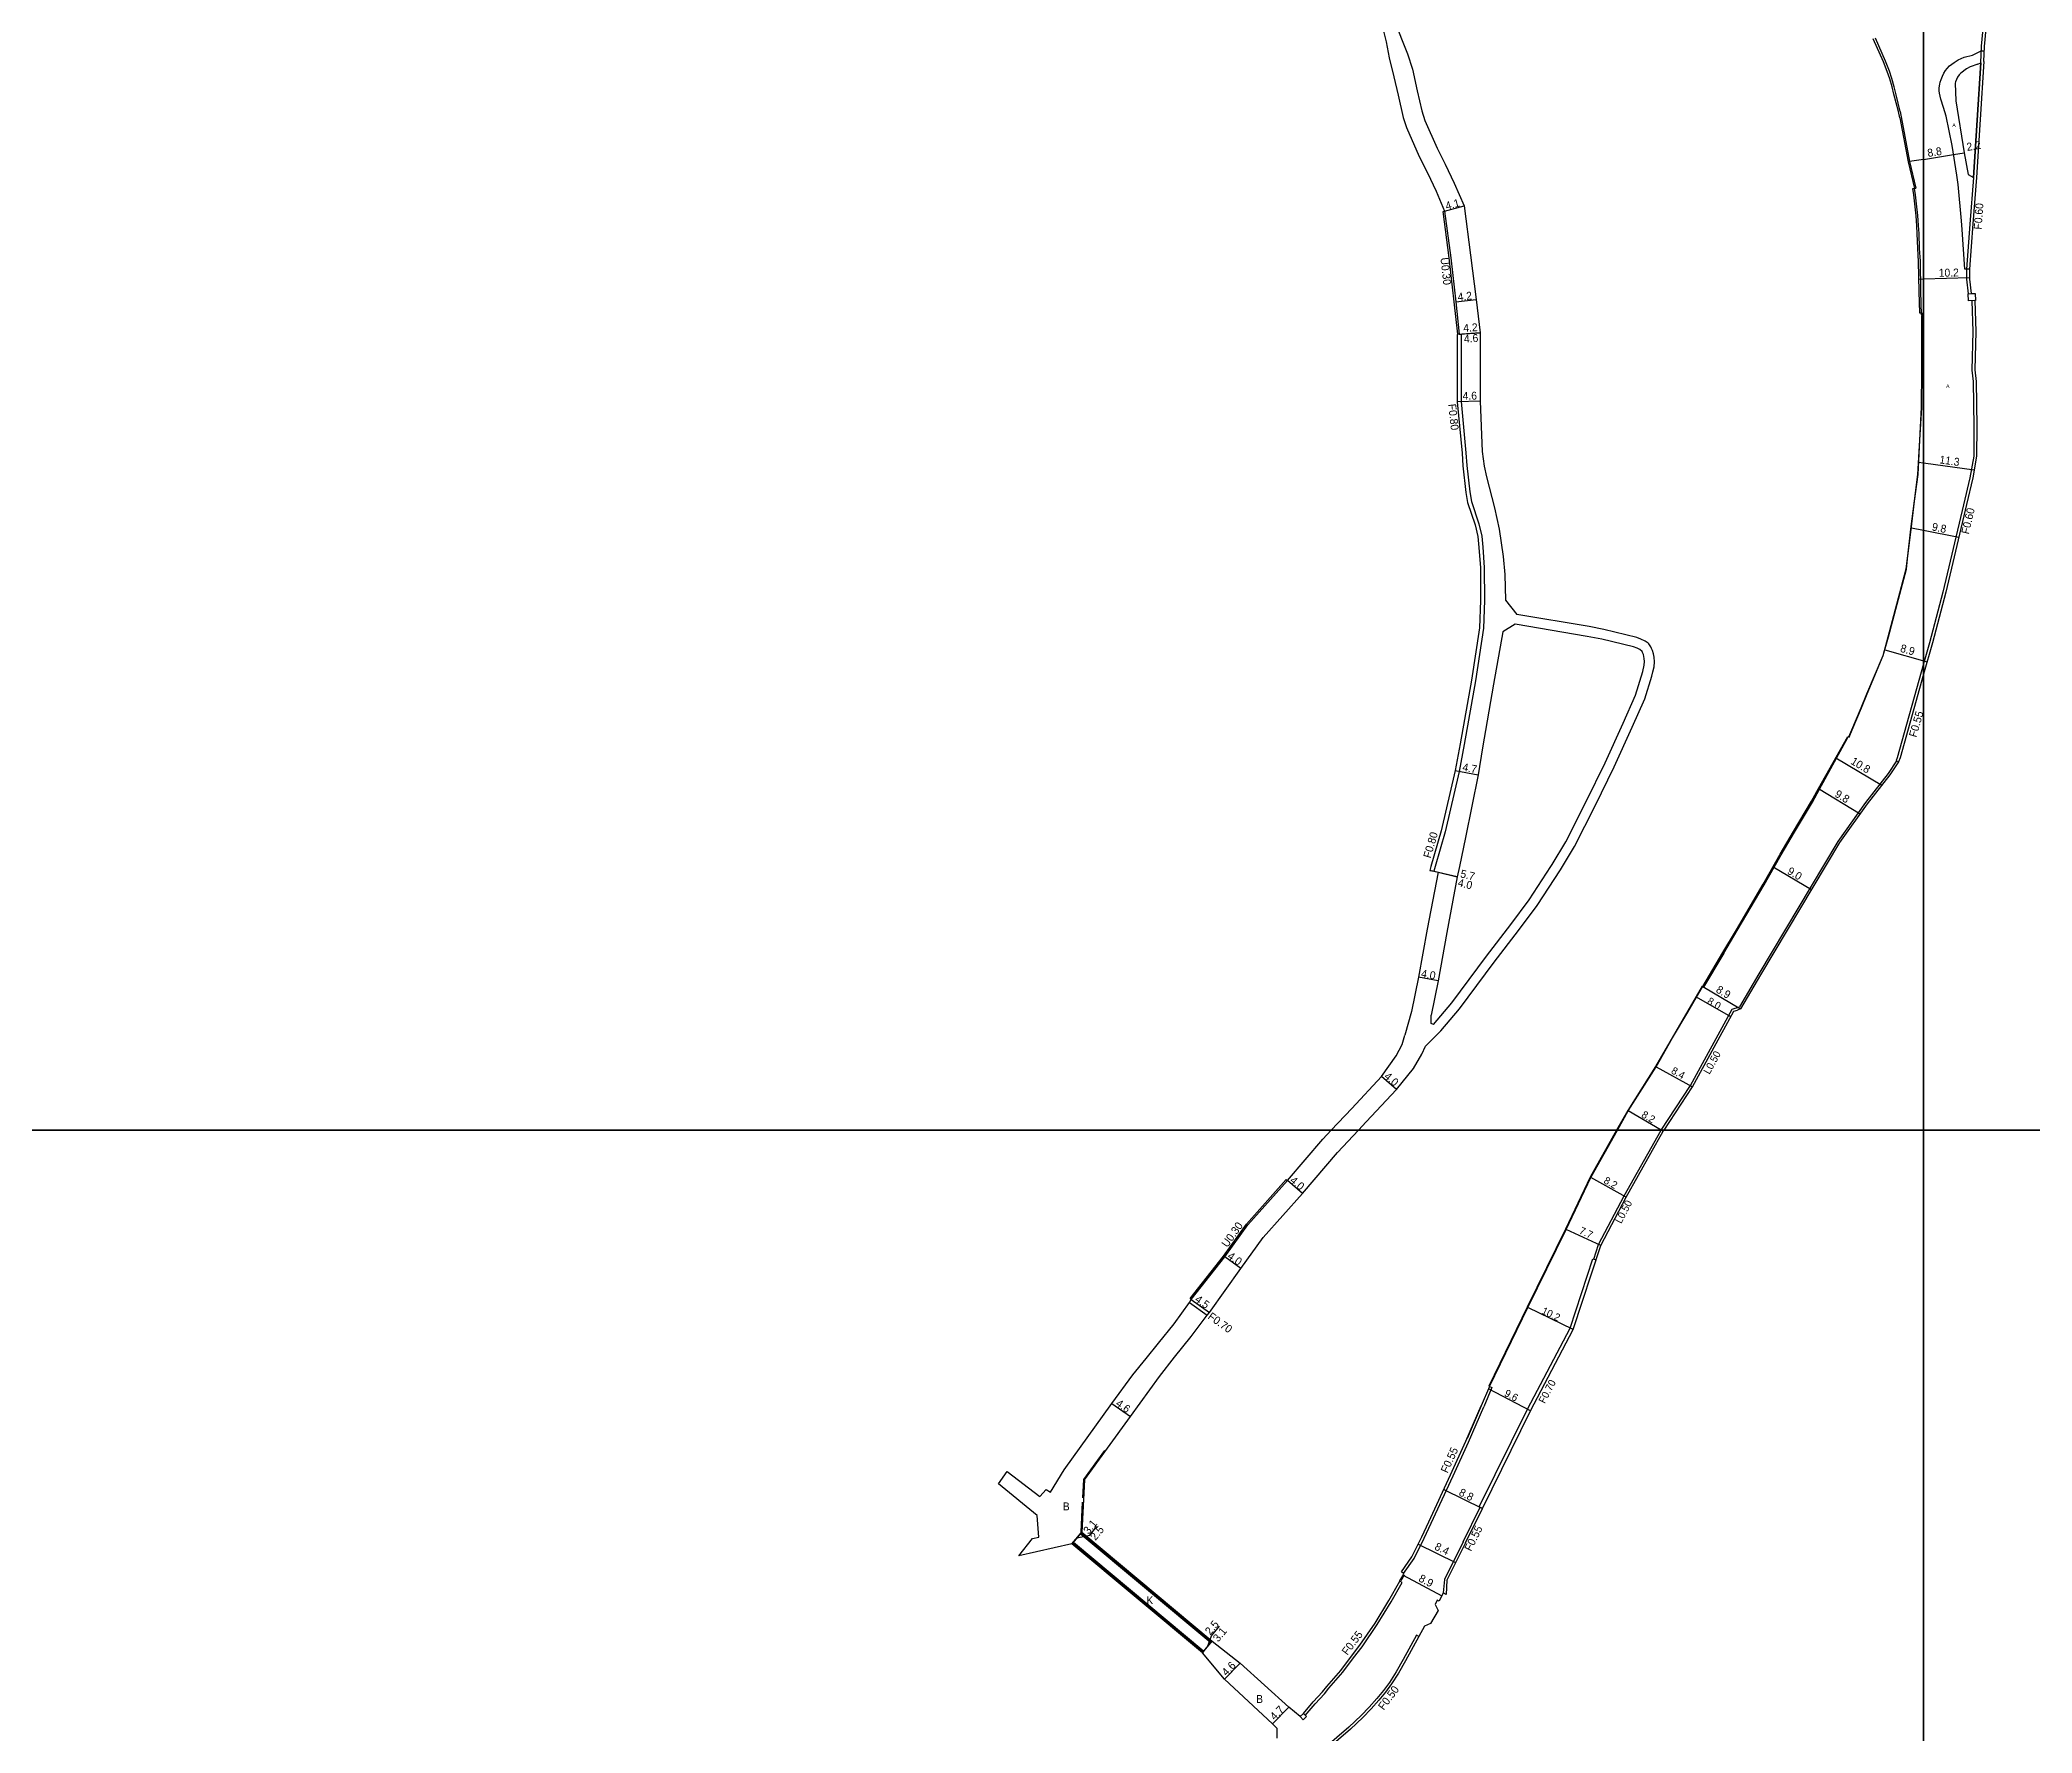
# Model space of a CAD drawing. Header units: metres. Extents: x -24000 to -21600, y -102000 to -99000.
# Drawn here: x -23581 to -23178, y -101522 to -101179.4 of the extents above; entities that cross this region are included whole.
import ezdxf

# ---------------------------------------------------------------- set-up
doc = ezdxf.new("R2010")
doc.units = ezdxf.units.M
doc.header["$LTSCALE"] = 2.5
for name, color, linetype in [('側溝・桝', 7, 'Continuous'), ('図郭', 7, 'Continuous'), ('幅員', 7, 'Continuous'), ('植栽', 7, 'Continuous'), ('歩道・分離帯・安全施設', 7, 'Continuous'), ('舗装', 7, 'Continuous'), ('道路', 7, 'Continuous')]:
    doc.layers.add(name, color=color, linetype=linetype)
doc.styles.get("Standard").update_dxf_attribs({"font": ''})
doc.styles.add('YOKO_DECO', font='')
doc.styles.get('Standard').set_extended_font_data('@MS PGothic')
doc.styles.get('YOKO_DECO').set_extended_font_data('MS PGothic')

msp = doc.modelspace()

# ---------------------------------------------------------------- linework, layer by layer
at = {"layer": '側溝・桝'}
for points in [[(-23188.43, -101184.07), (-23188.32, -101180.73), (-23187.21, -101169.21), (-23186.29, -101159.55), (-23185.68, -101159.6)], [(-23188.43, -101184.07), (-23189.9, -101207.28)], [(-23189.9, -101207.28), (-23190.65, -101216.69), (-23191.29, -101225.82), (-23191.32, -101227.83), (-23190.99, -101230.79)], [(-23294.22, -101239), (-23294.95, -101232.44), (-23295.94, -101223.54), (-23297.18, -101214.16), (-23296.89, -101214.08)], [(-23190.23, -101232.2), (-23190.05, -101238.45), (-23190.25, -101246.22), (-23189.99, -101248.54), (-23189.81, -101257.66), (-23189.87, -101263.67), (-23190.67, -101268.02), (-23191.92, -101273.48), (-23196.08, -101291.18), (-23198.81, -101301.41), (-23200, -101305.64)], [(-23293.52, -101238.96), (-23293.52, -101252.59), (-23292.57, -101262.98), (-23292.4, -101265.52), (-23291.82, -101270.86), (-23291.46, -101272.84), (-23289.97, -101277.34), (-23289.35, -101279.81), (-23289.19, -101282.07), (-23288.86, -101286.18), (-23288.82, -101292.86), (-23289, -101298.43), (-23290.65, -101309.09), (-23292.93, -101322.01), (-23293.95, -101327.42), (-23296.79, -101339.67), (-23298.82, -101346.67)], [(-23293.92, -101238.98), (-23293.52, -101238.96)], [(-23200, -101305.64), (-23205.33, -101324.68), (-23205.57, -101325.24), (-23205.07, -101325.46)], [(-23205.46, -101325.29), (-23207.15, -101327.87), (-23211.75, -101333.72), (-23217.37, -101341.58), (-23233.34, -101368.38)], [(-23298.82, -101346.67), (-23299.1, -101347.62)], [(-23233.34, -101368.38), (-23237.25, -101375.04)], [(-23253.09, -101400), (-23253.08, -101399.98), (-23247.16, -101391), (-23238.71, -101375.55), (-23237.25, -101375.04)], [(-23266.72, -101426.08), (-23265.76, -101423.14), (-23260.58, -101413.31), (-23253.09, -101400)], [(-23348.14, -101434.26), (-23348.38, -101434.08), (-23341.59, -101425.47), (-23336.95, -101418.99), (-23328.92, -101410.02), (-23328.69, -101410.22)], [(-23348.51, -101434.85), (-23344.9, -101437.44)], [(-23348.14, -101434.26), (-23344.48, -101436.88)], [(-23287.82, -101451.87), (-23287.49, -101452.02), (-23287.32, -101452.09), (-23288.99, -101455.97)], [(-23299.6, -101479.48), (-23295.19, -101469.94), (-23292.09, -101463.15), (-23288.99, -101455.97)], [(-23293.16, -101483.26), (-23289.72, -101476.28)], [(-23305.19, -101489.71), (-23303.02, -101486.63), (-23301.02, -101482.52), (-23299.6, -101479.48)], [(-23293.16, -101483.26), (-23296.94, -101490.9), (-23297.18, -101493.62)], [(-23325.07, -101518.42), (-23325.07, -101518.42), (-23323.07, -101516.06), (-23321.19, -101514.02), (-23320.28, -101512.92), (-23317.46, -101509.64), (-23315.3, -101506.76), (-23313.6, -101504.5), (-23310.51, -101500.03), (-23307.71, -101495.42), (-23305.5, -101491.52), (-23305.98, -101491.25)], [(-23302.13, -101502.45), (-23302.59, -101502.19), (-23305.28, -101507.12), (-23306.66, -101509.56), (-23308.04, -101511.73), (-23309.26, -101513.36), (-23310.59, -101514.99), (-23312.12, -101516.72), (-23313.78, -101518.44), (-23316.29, -101520.76), (-23327.44, -101530.42), (-23334.35, -101536.54), (-23334.48, -101536.4), (-23353.17, -101552.44), (-23376.22, -101572.35), (-23380.42, -101575.99)]]:
    msp.add_lwpolyline(points, dxfattribs=at)
for points in [[(-23190.93, -101232.23), (-23190.99, -101230.79), (-23189.56, -101230.73), (-23189.5, -101232.17)], [(-23325.45, -101518.03), (-23324.83, -101518.66), (-23325.47, -101519.29), (-23326.1, -101518.65)]]:
    msp.add_lwpolyline(points, close=True, dxfattribs=at)
at = {"layer": '側溝・桝', "flags": 128}
msp.add_lwpolyline([(-23289.25, -101476.52), (-23289.87, -101476.21), (-23280.13, -101456.46), (-23271.52, -101440.03), (-23266.91, -101426.02), (-23266.25, -101426.24)], dxfattribs=at)
at = {"layer": '図郭'}
for points in [[(-24000, -101400), (-23200, -101400), (-23200, -100800), (-24000, -100800)], [(-23200, -101400), (-22400, -101400), (-22400, -100800), (-23200, -100800)], [(-24000, -102000), (-23200, -102000), (-23200, -101400), (-24000, -101400)], [(-23200, -102000), (-22400, -102000), (-22400, -101400), (-23200, -101400)]]:
    msp.add_lwpolyline(points, close=True, dxfattribs=at)
at = {"layer": '幅員'}
for points in [[(-23200, -101203.61), (-23193.94, -101202.62)], [(-23193.94, -101202.62), (-23191.77, -101202.26)], [(-23200, -101203.61), (-23202.82, -101204.06)], [(-23296.89, -101214.08), (-23292.94, -101212.99)], [(-23200.94, -101227.83), (-23200, -101227.8)], [(-23200, -101227.8), (-23190.71, -101227.49)], [(-23294.65, -101232.4), (-23290.48, -101231.94)], [(-23289.73, -101238.72), (-23294.32, -101239.01)], [(-23293.92, -101238.98), (-23289.73, -101238.72)], [(-23289.72, -101252.52), (-23294.32, -101252.63)], [(-23201, -101264.86), (-23200, -101265)], [(-23200, -101265), (-23189.77, -101266.41)], [(-23202.48, -101278.17), (-23200, -101278.65)], [(-23200, -101278.65), (-23192.86, -101280.03)], [(-23207.84, -101302.85), (-23199.29, -101305.24)], [(-23294.73, -101327.25), (-23290.11, -101328.12)], [(-23217.77, -101324.69), (-23208.45, -101330.21)], [(-23221.25, -101330.86), (-23212.86, -101336)], [(-23294.33, -101348.76), (-23299.88, -101347.44)], [(-23298.22, -101347.83), (-23294.33, -101348.76)], [(-23230.45, -101346.71), (-23222.69, -101351.33)], [(-23298.21, -101369.78), (-23302.15, -101369.08)], [(-23244.67, -101370.95), (-23237.03, -101375.49)], [(-23306.61, -101391.78), (-23309.63, -101389.15)], [(-23253.06, -101400), (-23259.73, -101396.1)], [(-23252.65, -101400.24), (-23253.06, -101400)], [(-23325.65, -101412.82), (-23328.69, -101410.22)], [(-23338.1, -101427.98), (-23341.35, -101425.65)], [(-23348.14, -101434.26), (-23344.48, -101436.88)], [(-23364.19, -101455.3), (-23360.43, -101457.96)], [(-23297.05, -101472.67), (-23289.25, -101476.52)], [(-23371.28, -101482.5), (-23368.67, -101481.93), (-23367.23, -101480.21)], [(-23372.28, -101483.69), (-23370.29, -101481.31)], [(-23372.08, -101483.46), (-23370.48, -101481.54)], [(-23302.24, -101483.76), (-23294.66, -101487.5)], [(-23305.26, -101490.02), (-23297.45, -101494.19)], [(-23344.88, -101504.55), (-23344.06, -101502.3), (-23342.42, -101500.33)], [(-23345.87, -101505.74), (-23343.89, -101503.36)], [(-23345.68, -101505.51), (-23344.08, -101503.6)], [(-23338.22, -101507.81), (-23341.43, -101511.1)], [(-23328.41, -101516.76), (-23331.72, -101520.1)]]:
    msp.add_lwpolyline(points, dxfattribs=at)
at = {"layer": '幅員', "flags": 128}
for points in [[(-23238.99, -101377.11), (-23245.92, -101373.12)], [(-23254.07, -101387.17), (-23246.73, -101391.26)], [(-23260.14, -101413.55), (-23267.3, -101409.57)], [(-23265.3, -101423.34), (-23272.27, -101420.08)], [(-23270.87, -101440.3), (-23280.06, -101435.88)], [(-23279.51, -101456.77), (-23288.03, -101452.35)]]:
    msp.add_lwpolyline(points, dxfattribs=at)
at = {"layer": '植栽'}
for points in [[(-23189.06, -101184.35), (-23190.61, -101184.91), (-23191.32, -101185.32), (-23192.46, -101186.15), (-23192.78, -101186.49), (-23193.13, -101186.96), (-23193.37, -101187.42), (-23193.55, -101187.94), (-23193.62, -101188.22), (-23193.51, -101191.74)], [(-23190.96, -101206.69), (-23189.9, -101207.28), (-23188.43, -101184.07)], [(-23189.06, -101184.35), (-23188.43, -101184.07)], [(-23193.51, -101191.74), (-23191.77, -101202.26), (-23190.96, -101206.69)]]:
    msp.add_lwpolyline(points, dxfattribs=at)
at = {"layer": '歩道・分離帯・安全施設'}
for points in [[(-23205.11, -101193.92), (-23206, -101190.42), (-23206.38, -101188.93), (-23206.84, -101187.34), (-23207.35, -101185.81), (-23208.08, -101183.87), (-23210.2, -101179.22)], [(-23191.29, -101225.82), (-23191.65, -101225.81), (-23192.21, -101217.77), (-23192.35, -101216.03), (-23193.01, -101208.68), (-23193.25, -101206.82), (-23194.23, -101200.83), (-23195.46, -101194.89), (-23195.98, -101193.13), (-23196.51, -101191.41), (-23196.65, -101190.84), (-23196.76, -101190.23), (-23196.82, -101189.72), (-23196.83, -101189.16), (-23196.71, -101188.38), (-23196.62, -101187.96), (-23196.47, -101187.47), (-23196.18, -101186.79), (-23195.88, -101186.15), (-23195.55, -101185.62), (-23195.25, -101185.22), (-23194.76, -101184.7), (-23193.84, -101184), (-23192.99, -101183.47), (-23191.8, -101182.96), (-23190.11, -101182.51)], [(-23190.69, -101225.82), (-23191.65, -101225.81), (-23192.21, -101217.77), (-23192.35, -101216.03), (-23193.01, -101208.68), (-23193.25, -101206.82), (-23194.23, -101200.83), (-23195.46, -101194.89), (-23195.98, -101193.13), (-23196.51, -101191.41), (-23196.65, -101190.84), (-23196.76, -101190.23), (-23196.82, -101189.72), (-23196.83, -101189.16), (-23196.71, -101188.38), (-23196.62, -101187.96), (-23196.47, -101187.47), (-23196.18, -101186.79), (-23195.88, -101186.15), (-23195.55, -101185.62), (-23195.25, -101185.22), (-23194.76, -101184.7), (-23193.84, -101184), (-23192.99, -101183.47), (-23191.8, -101182.96), (-23190.11, -101182.51)], [(-23193.84, -101184), (-23192.99, -101183.47), (-23191.8, -101182.96), (-23190.11, -101182.51)], [(-23190.11, -101182.51), (-23188.35, -101181.63)], [(-23192.35, -101216.03), (-23193.01, -101208.68), (-23193.25, -101206.82), (-23194.23, -101200.83), (-23195.46, -101194.89), (-23195.98, -101193.13), (-23196.51, -101191.41), (-23196.65, -101190.84), (-23196.76, -101190.23), (-23196.82, -101189.72), (-23196.83, -101189.16)], [(-23204.79, -101195.18), (-23205.11, -101193.92)], [(-23204.79, -101195.18), (-23203.12, -101204.12), (-23201.86, -101209.47)], [(-23200.4, -101235.03), (-23200.54, -101230.33), (-23200.64, -101224.23), (-23200.82, -101221.64), (-23200.93, -101218.59), (-23201.02, -101217.01), (-23201.16, -101214.99), (-23201.41, -101212.57), (-23201.64, -101210.75), (-23201.86, -101209.47)], [(-23215.12, -101320.42), (-23214.5, -101319.02), (-23212.61, -101314.56), (-23211.47, -101311.7), (-23208.19, -101303.99), (-23207.17, -101300.19), (-23205.42, -101293.56), (-23203.51, -101286.47), (-23203.22, -101283.81), (-23202.55, -101278.44), (-23201.87, -101272.71), (-23201.17, -101267.33), (-23200.79, -101260.38), (-23200.43, -101253.8), (-23200.34, -101246.25), (-23200.39, -101235.22)], [(-23240.39, -101364.21), (-23237.68, -101359.61), (-23232.25, -101350.37), (-23228.8, -101344.29), (-23226.13, -101339.75), (-23222.5, -101333.63), (-23221.06, -101331.01), (-23215.31, -101320.54)], [(-23244.46, -101371.06), (-23240.37, -101364.19)], [(-23244.8, -101370.87), (-23254.2, -101387.1), (-23259.86, -101396.02), (-23262.1, -101400)], [(-23262.1, -101400), (-23267.44, -101409.5), (-23272.41, -101420.01), (-23280.19, -101435.81), (-23287.95, -101451.8)], [(-23369.89, -101470.67), (-23365.61, -101464.81)], [(-23370.07, -101474.42), (-23369.89, -101470.67)], [(-23370.42, -101481.33), (-23370.11, -101475.25)], [(-23371.99, -101483.35), (-23345.59, -101505.4)], [(-23344.18, -101503.71), (-23370.58, -101481.66)], [(-23305.67, -101491.13), (-23304.99, -101489.94)]]:
    msp.add_lwpolyline(points, dxfattribs=at)
at = {"layer": '歩道・分離帯・安全施設', "flags": 128}
msp.add_lwpolyline([(-23190.11, -101182.51), (-23188.35, -101181.63), (-23187.74, -101181.65)], dxfattribs=at)
at = {"layer": '道路'}
for points in [[(-23187.81, -101183.8), (-23187.71, -101180.77), (-23186.6, -101169.27), (-23185.68, -101159.6)], [(-23309.3, -101177.41), (-23308.74, -101179.86), (-23308.11, -101183.07), (-23307.13, -101186.89), (-23306.31, -101190.61), (-23305.28, -101195.16), (-23304.61, -101197.18), (-23302.02, -101203.04), (-23300.36, -101206.34), (-23298.63, -101210.03), (-23296.89, -101214.08)], [(-23307.15, -101175.33), (-23304.37, -101182.27), (-23303.37, -101185.37), (-23302.41, -101189.74), (-23301.49, -101193.78), (-23300.88, -101195.72), (-23298.4, -101201.33), (-23296.77, -101204.6), (-23294.98, -101208.39), (-23292.94, -101212.99)], [(-23204.72, -101193.93), (-23205.53, -101190.57), (-23205.95, -101188.9), (-23206.44, -101187.24), (-23206.9, -101185.73), (-23207.69, -101183.77), (-23209.74, -101179.09)], [(-23187.81, -101183.8), (-23189.29, -101207.26)], [(-23204.72, -101193.93), (-23202.83, -101204.06), (-23201.59, -101209.42)], [(-23240.58, -101364.07), (-23237.87, -101359.46), (-23232.44, -101350.22), (-23229, -101344.14), (-23226.32, -101339.6), (-23222.69, -101333.48), (-23221.25, -101330.86), (-23215.32, -101320.36), (-23215.09, -101320.47), (-23214.46, -101319.04), (-23212.57, -101314.58), (-23211.44, -101311.72), (-23208.15, -101304.01), (-23207.13, -101300.21), (-23205.38, -101293.59), (-23203.47, -101286.49), (-23203.18, -101283.83), (-23202.51, -101278.47), (-23201.84, -101272.73), (-23201.13, -101267.36), (-23200.76, -101260.4), (-23200.39, -101253.82), (-23200.31, -101246.27), (-23200.29, -101234.72), (-23200.73, -101234.73), (-23200.9, -101230.34), (-23201, -101224.24), (-23201.18, -101221.65), (-23201.29, -101218.6), (-23201.38, -101217.02), (-23201.52, -101215), (-23201.77, -101212.58), (-23202, -101210.76), (-23202.21, -101209.53), (-23201.59, -101209.42)], [(-23189.29, -101207.26), (-23190.04, -101216.67), (-23190.69, -101225.8), (-23190.71, -101227.81), (-23190.39, -101230.76), (-23189.56, -101230.73), (-23189.5, -101232.17), (-23189.63, -101232.17), (-23189.45, -101238.43), (-23189.65, -101246.2), (-23189.38, -101248.52), (-23189.21, -101257.64), (-23189.27, -101263.65), (-23190.06, -101268), (-23191.32, -101273.46), (-23195.48, -101291.16), (-23198.21, -101301.39), (-23200, -101307.78)], [(-23296.89, -101214.08), (-23295.64, -101223.5), (-23294.65, -101232.4), (-23293.92, -101238.98), (-23294.22, -101239), (-23294.32, -101239.01), (-23294.32, -101252.63), (-23293.37, -101263.04), (-23293.2, -101265.59), (-23292.61, -101270.98), (-23292.24, -101273.04), (-23290.74, -101277.56), (-23290.15, -101279.93), (-23289.98, -101282.13), (-23289.66, -101286.21), (-23289.62, -101292.85), (-23289.8, -101298.36), (-23291.44, -101308.96), (-23293.72, -101321.86), (-23294.73, -101327.25), (-23297.56, -101339.47), (-23299.65, -101346.67)], [(-23292.94, -101212.99), (-23291.67, -101223.02), (-23290.48, -101231.94), (-23289.73, -101238.72), (-23289.72, -101252.52), (-23289.32, -101262.68), (-23288.86, -101265.7), (-23288.42, -101267.83), (-23286.79, -101274.12), (-23285.86, -101278.44), (-23285.02, -101283.93), (-23284.7, -101287.58), (-23284.58, -101292.76)], [(-23284.58, -101292.76), (-23282.3, -101295.68)], [(-23285.1, -101299.21), (-23287.01, -101309.77), (-23289.24, -101322.66), (-23290.11, -101328.12), (-23292.69, -101340.77), (-23293.9, -101346.67)], [(-23282.63, -101297.66), (-23285.1, -101299.21)], [(-23275.38, -101346.67), (-23275.13, -101346.29), (-23272.38, -101341.65), (-23268.24, -101333.52), (-23264.38, -101325.67), (-23260.78, -101317.69), (-23258.28, -101312.02), (-23256.77, -101307.22), (-23256.5, -101305.91), (-23256.46, -101305.16), (-23256.5, -101304.58), (-23256.68, -101303.8), (-23256.85, -101303.38), (-23256.94, -101303.2), (-23257.4, -101302.75), (-23257.94, -101302.5), (-23258.69, -101302.24), (-23265.08, -101300.68), (-23268.03, -101300.1), (-23282.63, -101297.66)], [(-23273.03, -101346.67), (-23270.62, -101342.62), (-23266.45, -101334.41), (-23262.57, -101326.53), (-23258.95, -101318.5), (-23256.41, -101312.73), (-23254.98, -101308.18), (-23254.74, -101307.26), (-23254.53, -101306.26), (-23254.45, -101305.27), (-23254.51, -101304.3), (-23254.64, -101303.66), (-23254.85, -101302.99), (-23255.02, -101302.57), (-23255.18, -101302.25), (-23255.58, -101301.62), (-23255.7, -101301.5), (-23256.29, -101301.06), (-23257.18, -101300.64), (-23258.04, -101300.34), (-23264.65, -101298.72), (-23267.68, -101298.13), (-23282.3, -101295.68)], [(-23200, -101307.78), (-23204.73, -101324.66), (-23205.07, -101325.46), (-23206.8, -101328.11), (-23211.41, -101333.97), (-23217.02, -101341.81), (-23232.98, -101368.6)], [(-23299.65, -101346.67), (-23299.88, -101347.44), (-23299.1, -101347.62), (-23298.22, -101347.83), (-23300.4, -101359.31), (-23302.15, -101369.08), (-23303.62, -101375.98)], [(-23293.9, -101346.67), (-23294.33, -101348.76), (-23296.46, -101360.04), (-23298.21, -101369.78), (-23299.62, -101376.71)], [(-23299.16, -101378.65), (-23295.45, -101374.24), (-23288.45, -101364.81), (-23283.52, -101358.37), (-23279.81, -101353.43), (-23275.38, -101346.67)], [(-23297.63, -101379.94), (-23293.88, -101375.49), (-23286.85, -101366.01), (-23281.92, -101359.58), (-23278.17, -101354.58), (-23273.43, -101347.35), (-23273.03, -101346.67)], [(-23244.67, -101370.95), (-23240.58, -101364.07)], [(-23232.98, -101368.6), (-23237.03, -101375.49), (-23237.65, -101375.71)], [(-23303.62, -101375.98), (-23304.92, -101380.81)], [(-23252.49, -101400), (-23246.73, -101391.26), (-23238.36, -101375.96), (-23237.65, -101375.71)], [(-23297.63, -101379.94), (-23300.75, -101383.02)], [(-23299.16, -101378.65), (-23299.58, -101378.4), (-23299.62, -101376.71)], [(-23319.81, -101400), (-23315.67, -101395.6), (-23309.63, -101389.15), (-23306.68, -101384.99), (-23305.5, -101382.67), (-23304.92, -101380.81)], [(-23314.32, -101400), (-23312.75, -101398.33), (-23306.61, -101391.78), (-23303.18, -101387.52), (-23301.47, -101384.66), (-23300.75, -101383.02)], [(-23261.92, -101400), (-23259.73, -101396.1), (-23254.07, -101387.17)], [(-23376.63, -101473.24), (-23373.84, -101468.71), (-23364.19, -101455.3), (-23359.96, -101449.51), (-23357.26, -101446.22), (-23354.76, -101443.08), (-23351.57, -101439.18), (-23348.51, -101434.85), (-23348.14, -101434.26), (-23341.35, -101425.65), (-23336.72, -101419.18), (-23328.69, -101410.22), (-23321.55, -101401.86), (-23319.81, -101400)], [(-23369.74, -101470.72), (-23360.43, -101457.96), (-23354.53, -101449.85), (-23351.55, -101445.92), (-23348.14, -101441.76), (-23344.9, -101437.44), (-23344.48, -101436.88), (-23338.1, -101427.98), (-23333.61, -101421.71), (-23325.65, -101412.82), (-23318.57, -101404.53), (-23314.32, -101400)], [(-23289.25, -101476.52), (-23279.51, -101456.77), (-23270.87, -101440.3), (-23265.3, -101423.34), (-23260.14, -101413.55), (-23252.65, -101400.24), (-23252.49, -101400)], [(-23287.82, -101451.87), (-23280.06, -101435.88), (-23272.27, -101420.08), (-23267.3, -101409.57), (-23261.92, -101400)], [(-23287.82, -101451.87), (-23289.49, -101455.76)], [(-23300.09, -101479.25), (-23295.68, -101469.71), (-23292.59, -101462.93), (-23289.49, -101455.76)], [(-23289.49, -101455.76), (-23292.33, -101462.36)], [(-23387.1, -101471.54), (-23385.39, -101469.07)], [(-23379.31, -101477.99), (-23387.1, -101471.54)], [(-23385.39, -101469.07), (-23378.78, -101474.15)], [(-23378.78, -101474.15), (-23377.48, -101472.72), (-23376.63, -101473.24)], [(-23369.74, -101470.72), (-23370.29, -101481.31)], [(-23292.69, -101483.5), (-23289.25, -101476.52)], [(-23289.69, -101476.3), (-23289.69, -101476.3)], [(-23380.22, -101482.61), (-23378.98, -101482.35), (-23379.31, -101477.99)], [(-23326.1, -101518.65), (-23325.45, -101518.03), (-23323.47, -101515.69), (-23321.61, -101513.66), (-23320.7, -101512.56), (-23317.89, -101509.3), (-23315.73, -101506.43), (-23314.05, -101504.18), (-23310.97, -101499.73), (-23308.18, -101495.14), (-23305.98, -101491.25), (-23305.93, -101491.2), (-23305.15, -101489.8), (-23305.19, -101489.71), (-23305.64, -101489.39), (-23303.49, -101486.35), (-23301.51, -101482.28), (-23300.09, -101479.25)], [(-23383.02, -101486.12), (-23380.22, -101482.61)], [(-23372.28, -101483.69), (-23383.02, -101486.12)], [(-23345.87, -101505.74), (-23345.68, -101505.51), (-23372.08, -101483.46), (-23372.28, -101483.69)], [(-23372.08, -101483.46), (-23345.68, -101505.51), (-23344.08, -101503.6), (-23370.48, -101481.54), (-23372.08, -101483.46)], [(-23370.29, -101481.31), (-23370.48, -101481.54), (-23344.08, -101503.6), (-23343.89, -101503.36)], [(-23292.69, -101483.5), (-23296.41, -101491.04), (-23296.58, -101493.95), (-23297.18, -101493.62), (-23298, -101495.31), (-23298.38, -101495.09), (-23298.79, -101495.99), (-23298.2, -101497.21), (-23299.73, -101499.82), (-23300.99, -101500.36)], [(-23300.99, -101500.36), (-23302.13, -101502.45), (-23304.83, -101507.38), (-23306.21, -101509.83), (-23307.61, -101512.03), (-23308.85, -101513.69), (-23310.19, -101515.33), (-23311.73, -101517.07), (-23313.42, -101518.81), (-23315.94, -101521.16), (-23327.1, -101530.82), (-23334.01, -101536.93), (-23352.7, -101552.97), (-23375.75, -101572.88), (-23379.95, -101576.52), (-23379.77, -101576.73), (-23380.73, -101577.55), (-23380.89, -101577.36), (-23392.15, -101587.16)], [(-23343.89, -101503.36), (-23338.22, -101507.81)], [(-23341.43, -101511.1), (-23345.87, -101505.74)], [(-23326.1, -101518.65), (-23328.41, -101516.76), (-23338.22, -101507.81)], [(-23330.85, -101521), (-23331.72, -101520.1), (-23341.43, -101511.1)], [(-23330.85, -101521), (-23330.8, -101523)]]:
    msp.add_lwpolyline(points, dxfattribs=at)
at = {"layer": '道路', "flags": 128}
msp.add_lwpolyline([(-23254.07, -101387.17), (-23250.76, -101381.34), (-23247.66, -101376.13), (-23245.92, -101373.12), (-23244.8, -101371.16), (-23244.67, -101370.95)], dxfattribs=at)
at = {"layer": '道路'}
for points in [[(-23372.28, -101483.69), (-23372.08, -101483.46), (-23345.68, -101505.51), (-23345.87, -101505.74)], [(-23370.29, -101481.31), (-23343.89, -101503.36), (-23344.08, -101503.6), (-23370.48, -101481.54)]]:
    msp.add_lwpolyline(points, close=True, dxfattribs=at)

# ---------------------------------------------------------------- texts
at = {"layer": '側溝・桝'}
for s, height, rotation, p in [('F0.60', 1.6, 85.9719, (-23188.27, -101217.85)), ('U0.30', 1.6, 276.352, (-23297.74, -101223.54)), ('F0.80', 1.6, 276.2082, (-23296.18, -101253.15)), ('F0.60', 1.6, 76.7711, (-23190.85, -101279.54)), ('F0.55', 1.6, 74, (-23201.47, -101320.64)), ('F0.80', 1.6, 73.8316, (-23299.71, -101345.1)), ('L0.50', 1.5, 61.3087, (-23243.31, -101388.83)), ('L0.50', 1.5, 62.2064, (-23261.17, -101419.03)), ('U0.30', 1.6, 54.3735, (-23340.84, -101423.87)), ('F0.70', 1.6, 324.3708, (-23344.93, -101438.04)), ('F0.70', 1.5, 62.3295, (-23276.64, -101455.44)), ('F0.55', 1.6, 65.5718, (-23296.3, -101469.51)), ('F0.55', 1.6, 63.7353, (-23291.53, -101485.33)), ('F0.55', 1.6, 53.0574, (-23316.55, -101506.35)), ('F0.50', 1.6, 53.0574, (-23309.21, -101517.46))]:
    msp.add_text(s, height=height, rotation=rotation, dxfattribs=at).set_placement(p)
at = {"layer": '幅員'}
for s, height, rotation, p in [('8.8', 1.6, 9, (-23199.1, -101203.13)), ('2.2', 1.6, 9, (-23191.18, -101201.91)), ('4.1', 1.6, 15.4094, (-23296.49, -101213.86)), ('10.2', 1.6, 1, (-23196.93, -101227.36)), ('4.2', 1.6, 6.3517, (-23294.16, -101232.25)), ('4.2', 1.6, 3.5942, (-23293.07, -101238.53)), ('4.6', 1.6, 3.5942, (-23292.94, -101240.7)), ('4.6', 1.6, 1.2753, (-23293.24, -101252.26)), ('11.3', 1.6, 352, (-23196.88, -101265.09)), ('9.8', 1.6, 349, (-23198.42, -101278.66)), ('8.9', 1.6, 344, (-23204.85, -101303.19)), ('4.7', 1.6, 349.3674, (-23293.38, -101327.29)), ('10.8', 1.6, 329, (-23214.89, -101325.81)), ('9.8', 1.6, 329, (-23218.11, -101332.43)), ('5.7', 1.6, 346.5629, (-23293.82, -101348.83)), ('9.0', 1.6, 329, (-23227.72, -101348.03)), ('4.0', 1.6, 346.5629, (-23294.34, -101350.63)), ('4.0', 1.6, 350.0287, (-23301.74, -101369.05)), ('8.9', 1.6, 329, (-23242.15, -101372)), ('8.0', 1.5, 330.0521, (-23243.92, -101374.33)), ('8.4', 1.5, 330.9088, (-23251.2, -101388.42)), ('4.0', 1.6, 319.0105, (-23309.26, -101389.34)), ('8.2', 1.5, 329.6655, (-23257.22, -101397.28)), ('4.0', 1.6, 319.4995, (-23328.32, -101410.4)), ('8.2', 1.5, 330.9088, (-23264.85, -101410.64)), ('7.7', 1.5, 334.9352, (-23269.81, -101420.85)), ('4.0', 1.6, 324.3707, (-23340.97, -101425.8)), ('4.5', 1.6, 324.3707, (-23347.55, -101434.55)), ('10.2', 1.5, 334.2963, (-23277.41, -101437.07)), ('9.6', 1.5, 332.5706, (-23284.95, -101453.7)), ('4.6', 1.6, 324.6923, (-23363.56, -101455.63)), ('8.8', 1.6, 333.7353, (-23294.15, -101473.82)), ('3.1', 1.6, 50.1318, (-23368.9, -101481.89)), ('2.5', 1.6, 50.1318, (-23367.52, -101483.13)), ('8.4', 1.6, 334, (-23299.07, -101484.78)), ('8.9', 1.6, 332, (-23302.29, -101491.18)), ('2.5', 1.6, 50.1318, (-23344.29, -101502.26)), ('3.1', 1.6, 50.1318, (-23342.69, -101503.67)), ('4.6', 1.6, 45.7517, (-23341.02, -101510.53)), ('4.7', 1.6, 45.1888, (-23331.26, -101519.49))]:
    msp.add_text(s, height=height, rotation=rotation, dxfattribs=at).set_placement(p)
at = {"layer": '舗装', "style": 'YOKO_DECO'}
for p in [(-23194.2, -101197.05, 250.15), (-23195.45, -101249.86, 249.79)]:
    msp.add_text('A', height=0.75, dxfattribs=at).set_placement(p)
at = {"layer": '舗装'}
for s, p in [('B', (-23374.13, -101476.92)), ('K', (-23357.22, -101495.9)), ('B', (-23335.01, -101515.88))]:
    msp.add_text(s, height=1.6, dxfattribs=at).set_placement(p)

doc.saveas('drawing.dxf')
